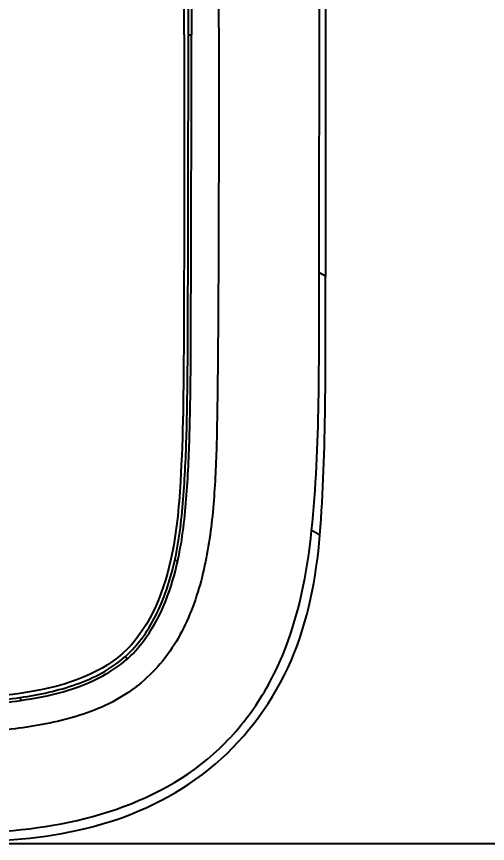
# Model space of a CAD drawing. Header units: millimetres. Extents: x 7426 to 8300, y 123 to 421.
# Drawn here: x 8014.69 to 8020.52, y 320.47 to 330.72 of the extents above; entities that cross this region are included whole.
import ezdxf

# ---------------------------------------------------------------- set-up
doc = ezdxf.new("R2010")
doc.units = ezdxf.units.MM
doc.layers.add('20_ALL_FEATURES', color=7, linetype='Continuous')
doc.layers.add('多重引线', color=7, linetype='Continuous')
doc.styles.add('微软雅黑', font='msyh.ttc')
doc.dimstyles.new('尺寸标注_1_4比例', dxfattribs={"dimtxt": 2.1, "dimasz": 1.7, "dimexe": 0.5, "dimexo": 0.4, "dimgap": 0.5, "dimtad": 1, "dimdec": 1, "dimlfac": 4, "dimdsep": 46, "dimtxsty": '微软雅黑', "dimcen": 0.09, "dimadec": 0, "dimazin": 0, "dimtp": 0.01, "dimtm": 0.01, "dimtfac": 1, "dimtdec": 1, "dimtofl": 0, "dimtmove": 0, "dimatfit": 3, "dimfxl": 1, "dimtolj": 1, "dimarcsym": 0})

# ---------------------------------------------------------------- blocks, each defined once
blk = doc.blocks.new('*D890')
at = {"layer": 'Defpoints', "color": 0}
for p in [(8010.944, 360.186), (8006.63, 320.474), (8032.781, 320.474)]:
    blk.add_point(p, dxfattribs=at)
at = {"layer": '多重引线', "color": 0, "lineweight": -2}
for p, q in [((8011.344, 360.186), (8033.281, 360.186)), ((8032.781, 358.486), (8032.781, 322.174)), ((8007.03, 320.474), (8033.281, 320.474))]:
    blk.add_line(p, q, dxfattribs=at)
at = {"layer": '多重引线', "color": 0}
for points in [[(8033.064, 358.486), (8032.498, 358.486), (8032.781, 360.186)], [(8032.498, 322.174), (8033.064, 322.174), (8032.781, 320.474)]]:
    blk.add_solid(points, dxfattribs=at)
at = {"layer": '多重引线', "color": 0, "insert": (8031.19, 340.33), "char_height": 2.1, "attachment_point": 5, "rotation": 90, "style": '微软雅黑'}
blk.add_mtext('\\A1;158.9', dxfattribs=at)

msp = doc.modelspace()

# ---------------------------------------------------------------- linework, layer by layer
at = {"layer": '20_ALL_FEATURES', "color": 7, "linetype": 'Continuous'}
for p, q in [((8016.764, 330.492), (8016.764, 350.168)), ((8016.814, 330.492), (8016.814, 350.168)), ((8016.852, 350.168), (8016.852, 330.492)), ((8018.514, 340.33), (8018.512, 327.499)), ((8016.814, 330.492), (8016.852, 330.492)), ((8016.647, 323.983), (8016.683, 323.975)), ((8016.683, 323.975), (8016.684, 323.984)), ((8016.683, 323.975), (8016.685, 323.984)), ((8016.034, 322.789), (8016.059, 322.761)), ((8014.733, 322.282), (8014.738, 322.245))]:
    msp.add_line(p, q, dxfattribs=at)
for centre, radius, start, end in [((2810.347, 335.905), 5208.093, 359.908024, 0.048684), ((8015.121, 323.811), 1.408, 311.2767, 311.7697), ((8015.124, 323.804), 1.401, 311.8331, 312.3162)]:
    msp.add_arc(centre, radius, start, end, dxfattribs=at)
for points, knots in [([(7985.282, 358.862), (7987.331, 358.862), (7990.405, 358.862), (7994.503, 358.862), (7997.577, 358.862), (8000.651, 358.862), (8003.725, 358.862), (8006.287, 358.862), (8008.336, 358.862), (8009.873, 358.862), (8011.41, 358.861), (8012.946, 358.857), (8014.23, 358.834), (8015.245, 358.688), (8015.977, 358.432), (8016.569, 357.916), (8016.915, 357.218), (8017.086, 356.466), (8017.153, 355.699), (8017.171, 354.931), (8017.182, 353.907), (8017.192, 352.114), (8017.188, 349.552), (8017.189, 346.478), (8017.189, 343.404), (8017.189, 340.33), (8017.189, 337.256), (8017.189, 334.183), (8017.188, 331.109), (8017.192, 328.547), (8017.182, 326.754), (8017.171, 325.729), (8017.153, 324.962), (8017.085, 324.196), (8016.916, 323.444), (8016.569, 322.746), (8015.977, 322.227), (8015.242, 321.972), (8014.228, 321.826), (8012.945, 321.804), (8011.41, 321.799), (8009.872, 321.799), (8008.336, 321.799), (8006.287, 321.799), (8003.725, 321.799), (8000.651, 321.799), (7997.577, 321.799), (7994.503, 321.799), (7990.405, 321.799), (7987.331, 321.799), (7985.282, 321.799)], [0, 0, 0, 0, 0.062517, 0.093776, 0.125034, 0.156293, 0.187552, 0.21881, 0.23444, 0.250071, 0.265698, 0.281326, 0.296961, 0.304806, 0.312556, 0.320276, 0.32808, 0.335905, 0.343705, 0.351523, 0.359333, 0.374956, 0.406226, 0.437483, 0.468742, 0.5, 0.531259, 0.562517, 0.593774, 0.625025, 0.640673, 0.648483, 0.656295, 0.664089, 0.671906, 0.679693, 0.687443, 0.695242, 0.703089, 0.718652, 0.73431, 0.749928, 0.765561, 0.781189, 0.812448, 0.843707, 0.874966, 0.906224, 0.937483, 1, 1, 1, 1]), ([(8016.764, 330.492), (8016.764, 329.224), (8016.762, 327.377), (8016.748, 325.204), (8016.667, 324.307), (8016.598, 323.994)], [0, 0, 0, 0, 0.58364, 0.850298, 1, 1, 1, 1]), ([(8016.647, 323.983), (8016.705, 324.246), (8016.764, 324.784), (8016.797, 325.598), (8016.807, 326.413), (8016.81, 327.501), (8016.814, 328.86), (8016.814, 329.948), (8016.814, 330.492)], [0, 0, 0, 0, 0.125, 0.25, 0.375, 0.5, 0.75, 1, 1, 1, 1]), ([(8016.685, 323.984), (8016.743, 324.249), (8016.802, 324.791), (8016.845, 325.875), (8016.846, 327.234), (8016.852, 328.863), (8016.852, 329.949), (8016.852, 330.492)], [0, 0, 0, 0, 0.12491, 0.249912, 0.499939, 0.749969, 1, 1, 1, 1]), ([(8014.05, 320.592), (8014.581, 320.618), (8015.644, 320.715), (8016.892, 321.294), (8017.618, 322.083), (8018.132, 323.024), (8018.285, 323.823), (8018.34, 324.351)], [0, 0, 0, 0, 0.250437, 0.499527, 0.624703, 0.749942, 1, 1, 1, 1]), ([(8014.152, 320.495), (8014.685, 320.509), (8015.757, 320.612), (8017.227, 321.355), (8018.197, 322.696), (8018.4, 323.763), (8018.442, 324.293)], [0, 0, 0, 0, 0.250746, 0.500405, 0.749733, 1, 1, 1, 1]), ([(8016.068, 322.769), (8016.152, 322.846), (8016.451, 323.195), (8016.609, 323.641), (8016.683, 323.975)], [0, 0, 0, 0, 0.250695, 1, 1, 1, 1]), ([(8014.738, 322.245), (8015.089, 322.296), (8015.564, 322.408), (8015.961, 322.675), (8016.05, 322.753)], [0, 0, 0, 0, 0.749602, 1, 1, 1, 1]), ([(8014.726, 322.331), (8014.279, 322.266), (8013.258, 322.229), (8011.09, 322.223), (8009.378, 322.224), (8008.234, 322.224)], [0, 0, 0, 0, 0.209925, 0.47223, 1, 1, 1, 1]), ([(8008.234, 322.174), (8008.776, 322.174), (8009.861, 322.173), (8011.488, 322.174), (8012.844, 322.177), (8013.927, 322.201), (8014.466, 322.242), (8014.733, 322.282)], [0, 0, 0, 0, 0.25, 0.5, 0.75, 0.875, 1, 1, 1, 1]), ([(8008.234, 322.136), (8008.776, 322.137), (8009.861, 322.136), (8011.488, 322.137), (8012.844, 322.139), (8013.928, 322.164), (8014.47, 322.205), (8014.738, 322.245)], [0, 0, 0, 0, 0.250014, 0.500028, 0.75004, 0.875047, 1, 1, 1, 1])]:
    msp.add_open_spline(points, degree=3, knots=knots, dxfattribs=at)
for points in [[(8018.34, 324.351), (8018.449, 325.41), (8018.431, 326.479), (8018.433, 327.544)], [(8018.512, 327.499), (8018.487, 327.516), (8018.46, 327.531), (8018.433, 327.544)], [(8018.442, 324.293), (8018.526, 325.359), (8018.511, 326.43), (8018.512, 327.499)], [(8018.442, 324.293), (8018.408, 324.314), (8018.374, 324.333), (8018.34, 324.351)], [(8016.598, 323.994), (8016.495, 323.527), (8016.303, 323.096), (8016, 322.826)], [(8016.034, 322.789), (8016.202, 322.939), (8016.459, 323.321), (8016.597, 323.76), (8016.647, 323.983)], [(8016, 322.826), (8015.698, 322.555), (8015.239, 322.405), (8014.726, 322.331)], [(8014.733, 322.282), (8014.968, 322.316), (8015.434, 322.415), (8015.859, 322.633), (8016.034, 322.789)]]:
    msp.add_open_spline(points, degree=3, dxfattribs=at)

# ---------------------------------------------------------------- dimensions: what is measured, and where the dimension line sits
at = {"layer": '多重引线', "color": 3}
dim = msp.add_linear_dim(base=(8032.781, 320.4735), p1=(8010.9443, 360.1863), p2=(8006.63, 320.4735), angle=90, dimstyle='尺寸标注_1_4比例', dxfattribs=at)
dim.commit()
dim.dimension.update_dxf_attribs({"geometry": '*D890', "text_midpoint": (8031.1896, 340.3299)})

doc.saveas('drawing.dxf')
